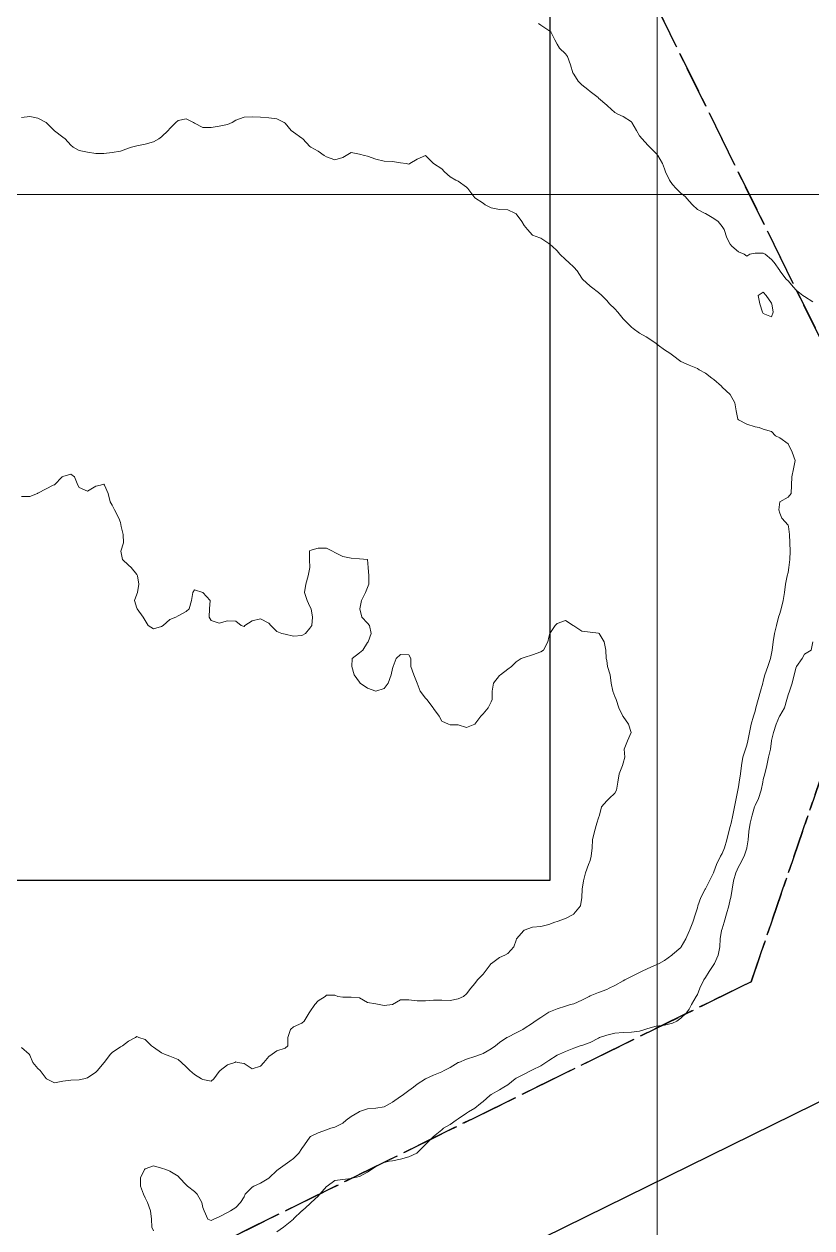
# Model space of a CAD drawing. Header units: centimetres. Extents: x 0 to 642158, y -847 to 649707.
# Drawn here: x 617228.4 to 617276.2, y 620724.7 to 620797.7 of the extents above; entities that cross this region are included whole.
import ezdxf

# ---------------------------------------------------------------- set-up
doc = ezdxf.new("R2010")
doc.units = ezdxf.units.CM
doc.header["$MEASUREMENT"] = 0
doc.linetypes.add('CENTERX2', pattern=[4, 2.5, -0.5, 0.5, -0.5])
doc.layers.add('MEV_grille', color=254, linetype='Continuous', lineweight=9)
doc.layers.add('WAL_topographie 0.5', color=253, linetype='Continuous', lineweight=20)
doc.layers.add('SPW_batiments', color=7, linetype='Continuous')
doc.layers.add('SPW_parcellaire cadastral', color=7, linetype='CENTERX2', lineweight=25, true_color=0xff0542)
picture_1 = doc.add_image_def('image2.png', size_in_pixel=(6614, 11023))

# ---------------------------------------------------------------- blocks, each defined once
blk = doc.blocks.new('*U114')
at = {"layer": 'MEV_grille', "transparency": 33554687}
blk.add_lwpolyline([(-1338.461, 0), (1338.461, 0)], dxfattribs=at)
blk = doc.blocks.new('*U115')
at = {"layer": 'MEV_grille', "color": 0, "linetype": 'ByBlock', "lineweight": -2, "transparency": 16777216}
blk.add_blockref('*U114', (0, -1600), dxfattribs=at)
blk = doc.blocks.new('*U112')
at = {"layer": 'MEV_grille', "transparency": 33554687}
blk.add_lwpolyline([(0, 1825.476), (0, -1825.476)], dxfattribs=at)
blk = doc.blocks.new('*U113')
at = {"layer": 'MEV_grille', "color": 0, "linetype": 'ByBlock', "lineweight": -2, "transparency": 16777216}
blk.add_blockref('*U112', (1900, 0), dxfattribs=at)

msp = doc.modelspace()

# ---------------------------------------------------------------- linework, layer by layer
at = {"layer": 'SPW_batiments'}
msp.add_lwpolyline([(617315.233, 620723.322), (617258.597, 620695.249), (617247.301, 620717.929), (617304.14, 620745.881), (617315.233, 620723.322)], dxfattribs=at)
at = {"layer": 'SPW_parcellaire cadastral'}
for points in [[(617230.744, 620712.405), (617238.37, 620716.158), (617240.745, 620724.014), (617272.508, 620739.643), (617282.123, 620767.668), (617243.448, 620846.11), (617250.741, 620849.649), (617288.255, 620775.589), (617294.476, 620769.289), (617304.386, 620763.201), (617310.193, 620758.188), (617336.661, 620771.212), (617359.081, 620730.17), (617357.925, 620729.905), (617383.852, 620679.762), (617287.666, 620632.245), (617278.015, 620641.677), (617259.392, 620657.765), (617254.096, 620663.041), (617248.455, 620670.977), (617243.126, 620681.472), (617230.744, 620712.405)], [(617230.744, 620712.405), (617220.396, 620753.015), (617217.144, 620774.915), (617212.878, 620831.134), (617222.042, 620835.718), (617243.448, 620846.11), (617282.123, 620767.668), (617272.508, 620739.643), (617240.745, 620724.014), (617238.37, 620716.158), (617230.744, 620712.405)]]:
    msp.add_lwpolyline(points, dxfattribs=at)
at = {"layer": 'WAL_topographie 0.5'}
for points in [[(617259.617, 620797.75), (617259.75, 620797.655), (617260.25, 620797.331), (617260.359, 620797.25), (617260.611, 620796.75), (617260.75, 620796.5), (617260.897, 620796.25), (617261.25, 620795.917), (617261.37, 620795.75), (617261.564, 620795.25), (617261.704, 620794.75), (617261.75, 620794.669), (617262.019, 620794.25), (617262.25, 620794.029), (617262.611, 620793.75), (617262.75, 620793.625), (617263.229, 620793.25), (617263.25, 620793.229), (617263.75, 620792.792), (617263.797, 620792.75), (617264.25, 620792.347), (617264.417, 620792.25), (617264.75, 620792.098), (617265.25, 620791.788), (617265.275, 620791.75), (617265.565, 620791.25), (617265.75, 620790.942), (617265.9, 620790.75), (617266.25, 620790.37), (617266.365, 620790.25), (617266.75, 620789.872), (617266.85, 620789.75), (617267.145, 620789.25), (617267.25, 620788.94), (617267.316, 620788.75), (617267.564, 620788.25), (617267.75, 620787.993), (617267.97, 620787.75), (617268.25, 620787.463), (617268.508, 620787.25), (617268.75, 620786.964), (617268.957, 620786.75), (617269.25, 620786.476), (617269.687, 620786.25), (617269.75, 620786.223), (617270.25, 620785.924), (617270.518, 620785.75), (617270.75, 620785.44), (617270.875, 620785.25), (617271.042, 620784.75), (617271.25, 620784.365), (617271.338, 620784.25), (617271.75, 620783.9), (617272.083, 620783.75), (617272.25, 620783.635), (617272.438, 620783.75), (617272.75, 620783.826), (617273.25, 620783.825), (617273.371, 620783.75), (617273.75, 620783.444), (617273.902, 620783.25), (617274.25, 620782.765), (617274.26, 620782.75), (617274.633, 620782.25), (617274.75, 620782.144), (617275.092, 620781.75), (617275.25, 620781.568), (617275.654, 620781.25), (617275.75, 620781.189), (617276.25, 620780.865)], [(617228.25, 620792.042), (617228.75, 620792.106), (617229.25, 620792.013), (617229.75, 620791.75), (617229.75, 620791.75), (617230.239, 620791.25), (617230.25, 620791.239), (617230.75, 620790.845), (617230.902, 620790.75), (617231.25, 620790.369), (617231.389, 620790.25), (617231.75, 620790.047), (617232.25, 620789.942), (617232.75, 620789.868), (617233.25, 620789.871), (617233.75, 620789.93), (617234.25, 620790.013), (617234.75, 620790.194), (617234.917, 620790.25), (617235.25, 620790.324), (617235.75, 620790.422), (617236.25, 620790.567), (617236.574, 620790.75), (617236.75, 620790.875), (617237.141, 620791.25), (617237.25, 620791.375), (617237.607, 620791.75), (617237.75, 620791.857), (617238.25, 620791.967), (617238.683, 620791.75), (617238.75, 620791.708), (617239.25, 620791.45), (617239.75, 620791.441), (617240.25, 620791.519), (617240.75, 620791.628), (617241.031, 620791.75), (617241.25, 620791.88), (617241.75, 620792.069), (617242.25, 620792.08), (617242.75, 620792.059), (617243.25, 620792.026), (617243.75, 620791.971), (617244.191, 620791.75), (617244.25, 620791.702), (617244.615, 620791.25), (617244.75, 620791.15), (617245.25, 620790.802), (617245.308, 620790.75), (617245.75, 620790.29), (617245.809, 620790.25), (617246.25, 620790), (617246.607, 620789.75), (617246.75, 620789.662), (617247.25, 620789.472), (617247.75, 620789.619), (617247.95, 620789.75), (617248.25, 620789.93), (617248.75, 620789.831), (617249.05, 620789.75), (617249.25, 620789.696), (617249.75, 620789.511), (617250.25, 620789.39), (617250.75, 620789.386), (617251.25, 620789.295), (617251.583, 620789.25), (617251.75, 620789.222), (617251.812, 620789.25), (617252.25, 620789.519), (617252.75, 620789.75), (617252.75, 620789.75), (617252.75, 620789.75), (617253.25, 620789.25), (617253.25, 620789.25), (617253.75, 620788.934), (617253.902, 620788.75), (617254.25, 620788.442), (617254.607, 620788.25), (617254.75, 620788.179), (617255.25, 620787.825), (617255.329, 620787.75), (617255.687, 620787.25), (617255.75, 620787.183), (617256.25, 620786.855), (617256.375, 620786.75), (617256.75, 620786.574), (617257.25, 620786.476), (617257.75, 620786.447), (617258.183, 620786.25), (617258.25, 620786.215), (617258.596, 620785.75), (617258.75, 620785.5), (617258.95, 620785.25), (617259.25, 620784.917), (617259.7, 620784.75), (617259.75, 620784.733), (617260.25, 620784.408), (617260.438, 620784.25), (617260.75, 620783.956), (617260.917, 620783.75), (617261.25, 620783.446), (617261.455, 620783.25), (617261.75, 620782.973), (617261.964, 620782.75), (617262.25, 620782.298), (617262.288, 620782.25), (617262.75, 620781.811), (617262.828, 620781.75), (617263.25, 620781.443), (617263.457, 620781.25), (617263.75, 620780.942), (617263.928, 620780.75), (617264.25, 620780.436), (617264.42, 620780.25), (617264.75, 620779.831), (617264.825, 620779.75), (617265.25, 620779.335), (617265.359, 620779.25), (617265.75, 620778.966), (617266.146, 620778.75), (617266.25, 620778.69), (617266.75, 620778.35), (617266.883, 620778.25), (617267.25, 620777.953), (617267.591, 620777.75), (617267.75, 620777.633), (617268.25, 620777.25), (617268.25, 620777.25), (617268.75, 620777.038), (617269.25, 620776.817), (617269.361, 620776.75), (617269.75, 620776.55), (617270.139, 620776.25), (617270.25, 620776.153), (617270.713, 620775.75), (617270.75, 620775.704), (617271.25, 620775.25), (617271.25, 620775.25), (617271.533, 620774.75), (617271.614, 620774.25), (617271.715, 620773.75), (617271.75, 620773.713), (617272.25, 620773.456), (617272.75, 620773.292), (617273, 620773.25), (617273.25, 620773.156), (617273.75, 620773), (617274, 620772.75), (617274.25, 620772.631), (617274.75, 620772.25), (617274.75, 620772.25), (617275, 620771.75), (617275.182, 620771.25), (617275.09, 620770.75), (617274.988, 620770.25), (617274.969, 620769.75), (617274.945, 620769.25), (617274.75, 620769.016), (617274.25, 620768.75), (617274.25, 620768.75), (617274.194, 620768.25), (617274.25, 620768.05), (617274.37, 620767.75), (617274.75, 620767.318), (617274.776, 620767.25), (617274.847, 620766.75), (617274.859, 620766.25), (617274.874, 620765.75), (617274.859, 620765.25), (617274.803, 620764.75), (617274.75, 620764.459), (617274.699, 620764.25), (617274.594, 620763.75), (617274.529, 620763.25), (617274.447, 620762.75), (617274.328, 620762.25), (617274.25, 620761.978), (617274.181, 620761.75), (617274.044, 620761.25), (617273.933, 620760.75), (617273.855, 620760.25), (617273.787, 620759.75), (617273.75, 620759.54), (617273.69, 620759.25), (617273.532, 620758.75), (617273.353, 620758.25), (617273.25, 620757.862), (617273.216, 620757.75), (617273.086, 620757.25), (617272.936, 620756.75), (617272.801, 620756.25), (617272.75, 620756.048), (617272.663, 620755.75), (617272.523, 620755.25), (617272.414, 620754.75), (617272.32, 620754.25), (617272.25, 620753.98), (617272.168, 620753.75), (617272.015, 620753.25), (617271.929, 620752.75), (617271.865, 620752.25), (617271.796, 620751.75), (617271.75, 620751.45), (617271.711, 620751.25), (617271.611, 620750.75), (617271.509, 620750.25), (617271.404, 620749.75), (617271.293, 620749.25), (617271.25, 620749.054), (617271.162, 620748.75), (617271.042, 620748.25), (617270.896, 620747.75), (617270.75, 620747.415), (617270.661, 620747.25), (617270.407, 620746.75), (617270.25, 620746.297), (617270.227, 620746.25), (617269.992, 620745.75), (617269.75, 620745.277), (617269.732, 620745.25), (617269.468, 620744.75), (617269.286, 620744.25), (617269.25, 620744.128), (617269.131, 620743.75), (617268.97, 620743.25), (617268.769, 620742.75), (617268.75, 620742.702), (617268.543, 620742.25), (617268.27, 620741.75), (617268.25, 620741.724), (617267.75, 620741.283), (617267.709, 620741.25), (617267.25, 620740.931), (617266.933, 620740.75), (617266.75, 620740.655), (617266.25, 620740.448), (617265.859, 620740.25), (617265.75, 620740.194), (617265.25, 620739.955), (617264.853, 620739.75), (617264.75, 620739.688), (617264.25, 620739.404), (617263.901, 620739.25), (617263.75, 620739.177), (617263.25, 620738.985), (617262.75, 620738.78), (617262.691, 620738.75), (617262.25, 620738.514), (617261.75, 620738.307), (617261.564, 620738.25), (617261.25, 620738.161), (617260.75, 620737.998), (617260.25, 620737.788), (617260.187, 620737.75), (617259.75, 620737.472), (617259.421, 620737.25), (617259.25, 620737.126), (617258.75, 620736.8), (617258.661, 620736.75), (617258.25, 620736.538), (617257.75, 620736.287), (617257.687, 620736.25), (617257.25, 620735.955), (617256.997, 620735.75), (617256.75, 620735.571), (617256.25, 620735.289), (617256.154, 620735.25), (617255.75, 620735.097), (617255.25, 620734.934), (617254.779, 620734.75), (617254.75, 620734.738), (617254.25, 620734.445), (617253.892, 620734.25), (617253.75, 620734.171), (617253.25, 620733.983), (617252.76, 620733.75), (617252.75, 620733.745), (617252.25, 620733.418), (617252.025, 620733.25), (617251.75, 620733.036), (617251.345, 620732.75), (617251.25, 620732.685), (617250.75, 620732.335), (617250.621, 620732.25), (617250.25, 620732.051), (617249.75, 620731.976), (617249.25, 620731.936), (617248.75, 620731.76), (617248.732, 620731.75), (617248.25, 620731.457), (617247.949, 620731.25), (617247.75, 620731.059), (617247.25, 620730.819), (617247.019, 620730.75), (617246.75, 620730.663), (617246.25, 620730.486), (617245.783, 620730.25), (617245.75, 620730.215), (617245.41, 620729.75), (617245.25, 620729.527), (617245.082, 620729.25), (617244.75, 620728.911), (617244.537, 620728.75), (617244.25, 620728.564), (617243.827, 620728.25), (617243.75, 620728.188), (617243.267, 620727.75), (617243.25, 620727.733), (617242.75, 620727.423), (617242.35, 620727.25), (617242.25, 620727.181), (617241.819, 620726.75), (617241.75, 620726.591), (617241.542, 620726.25), (617241.25, 620725.958), (617240.937, 620725.75), (617240.75, 620725.64), (617240.25, 620725.375), (617239.917, 620725.25), (617239.75, 620725.17), (617239.55, 620725.25), (617239.333, 620725.75), (617239.25, 620725.958), (617239.199, 620726.25), (617238.914, 620726.75), (617238.75, 620726.917), (617238.327, 620727.25), (617238.25, 620727.314), (617237.835, 620727.75), (617237.75, 620727.848), (617237.25, 620728.146), (617237.009, 620728.25), (617236.75, 620728.339), (617236.25, 620728.465), (617235.75, 620728.295), (617235.704, 620728.25), (617235.478, 620727.75), (617235.478, 620727.25), (617235.646, 620726.75), (617235.75, 620726.543), (617235.89, 620726.25), (617236.068, 620725.75), (617236.129, 620725.25), (617236.155, 620724.75), (617236.25, 620724.531)], [(617273.75, 620779.95), (617273.857, 620780.25), (617273.762, 620780.75), (617273.75, 620780.786), (617273.425, 620781.25), (617273.25, 620781.456), (617272.932, 620781.25), (617273.044, 620780.75), (617273.202, 620780.25), (617273.25, 620780.169), (617273.75, 620779.95)], [(617228.25, 620769.06), (617228.75, 620769.069), (617229.222, 620769.25), (617229.25, 620769.268), (617229.75, 620769.536), (617230.179, 620769.75), (617230.25, 620769.78), (617230.72, 620770.25), (617230.75, 620770.286), (617231.25, 620770.422), (617231.467, 620770.25), (617231.671, 620769.75), (617231.75, 620769.6), (617232.25, 620769.393), (617232.75, 620769.682), (617233.05, 620769.75), (617233.25, 620769.817), (617233.286, 620769.75), (617233.5, 620769.25), (617233.636, 620768.75), (617233.75, 620768.539), (617233.895, 620768.25), (617234.15, 620767.75), (617234.25, 620767.483), (617234.306, 620767.25), (617234.423, 620766.75), (617234.429, 620766.25), (617234.267, 620765.75), (617234.375, 620765.25), (617234.75, 620764.9), (617234.895, 620764.75), (617235.25, 620764.343), (617235.297, 620764.25), (617235.369, 620763.75), (617235.28, 620763.25), (617235.25, 620763.132), (617235.112, 620762.75), (617235.25, 620762.286), (617235.262, 620762.25), (617235.636, 620761.75), (617235.75, 620761.542), (617235.925, 620761.25), (617236.25, 620761.033), (617236.75, 620761.189), (617236.835, 620761.25), (617237.25, 620761.612), (617237.611, 620761.75), (617237.75, 620761.822), (617238.25, 620762.083), (617238.43, 620762.25), (617238.57, 620762.75), (617238.639, 620763.25), (617238.75, 620763.404), (617239.25, 620763.25), (617239.25, 620763.25), (617239.704, 620762.75), (617239.662, 620762.25), (617239.641, 620761.75), (617239.75, 620761.541), (617240.25, 620761.389), (617240.75, 620761.517), (617241.25, 620761.5), (617241.583, 620761.25), (617241.75, 620761.179), (617241.795, 620761.25), (617242.25, 620761.528), (617242.75, 620761.639), (617243.25, 620761.387), (617243.386, 620761.25), (617243.75, 620760.886), (617244.05, 620760.75), (617244.25, 620760.717), (617244.75, 620760.588), (617245.25, 620760.632), (617245.485, 620760.75), (617245.75, 620761.072), (617245.859, 620761.25), (617245.905, 620761.75), (617245.817, 620762.25), (617245.75, 620762.393), (617245.571, 620762.75), (617245.411, 620763.25), (617245.491, 620763.75), (617245.65, 620764.25), (617245.733, 620764.75), (617245.714, 620765.25), (617245.726, 620765.75), (617245.75, 620765.795), (617246.25, 620765.935), (617246.75, 620765.94), (617247.117, 620765.75), (617247.25, 620765.67), (617247.75, 620765.431), (617248.25, 620765.324), (617248.75, 620765.288), (617249.25, 620765.25), (617249.25, 620765.25), (617249.288, 620764.75), (617249.315, 620764.25), (617249.329, 620763.75), (617249.25, 620763.536), (617249.125, 620763.25), (617248.881, 620762.75), (617248.774, 620762.25), (617248.904, 620761.75), (617249.25, 620761.375), (617249.357, 620761.25), (617249.46, 620760.75), (617249.274, 620760.25), (617249.25, 620760.212), (617248.95, 620759.75), (617248.75, 620759.583), (617248.306, 620759.25), (617248.287, 620758.75), (617248.429, 620758.25), (617248.75, 620757.8), (617248.796, 620757.75), (617249.25, 620757.438), (617249.75, 620757.269), (617250.25, 620757.429), (617250.487, 620757.75), (617250.682, 620758.25), (617250.75, 620758.625), (617250.792, 620758.75), (617250.977, 620759.25), (617251.25, 620759.481), (617251.75, 620759.472), (617251.861, 620759.25), (617251.87, 620758.75), (617252.046, 620758.25), (617252.25, 620757.75), (617252.25, 620757.75), (617252.436, 620757.25), (617252.75, 620756.843), (617252.846, 620756.75), (617253.232, 620756.25), (617253.25, 620756.214), (617253.592, 620755.75), (617253.75, 620755.45), (617254.15, 620755.25), (617254.25, 620755.226), (617254.75, 620755.208), (617255.25, 620755.05), (617255.75, 620755.25), (617255.75, 620755.25), (617256.114, 620755.75), (617256.25, 620755.887), (617256.558, 620756.25), (617256.75, 620756.607), (617256.8, 620756.75), (617256.794, 620757.25), (617256.875, 620757.75), (617257.25, 620758.2), (617257.317, 620758.25), (617257.75, 620758.592), (617257.981, 620758.75), (617258.25, 620759.041), (617258.562, 620759.25), (617258.75, 620759.306), (617259.25, 620759.457), (617259.75, 620759.646), (617259.917, 620759.75), (617260.187, 620760.25), (617260.25, 620760.536), (617260.306, 620760.75), (617260.635, 620761.25), (617260.75, 620761.354), (617261.25, 620761.546), (617261.714, 620761.25), (617261.75, 620761.224), (617262.25, 620760.904), (617262.75, 620760.833), (617263.25, 620760.775), (617263.288, 620760.75), (617263.603, 620760.25), (617263.694, 620759.75), (617263.725, 620759.25), (617263.75, 620759.125), (617263.806, 620758.75), (617263.962, 620758.25), (617264.013, 620757.75), (617264.118, 620757.25), (617264.25, 620756.929), (617264.319, 620756.75), (617264.484, 620756.25), (617264.731, 620755.75), (617264.75, 620755.721), (617265.07, 620755.25), (617265.228, 620754.75), (617265.012, 620754.25), (617264.818, 620753.75), (617264.854, 620753.25), (617264.75, 620752.893), (617264.708, 620752.75), (617264.5, 620752.25), (617264.436, 620751.75), (617264.35, 620751.25), (617264.25, 620751.066), (617263.897, 620750.75), (617263.75, 620750.611), (617263.44, 620750.25), (617263.314, 620749.75), (617263.25, 620749.569), (617263.158, 620749.25), (617263.012, 620748.75), (617262.894, 620748.25), (617262.868, 620747.75), (617262.816, 620747.25), (617262.75, 620747), (617262.642, 620746.75), (617262.472, 620746.25), (617262.344, 620745.75), (617262.258, 620745.25), (617262.25, 620744.75), (617262.25, 620744.75), (617262.169, 620744.25), (617261.767, 620743.75), (617261.75, 620743.734), (617261.25, 620743.483), (617260.75, 620743.297), (617260.6, 620743.25), (617260.25, 620743.115), (617259.75, 620742.991), (617259.25, 620742.938), (617258.75, 620742.771), (617258.719, 620742.75), (617258.279, 620742.25), (617258.25, 620742.159), (617258.109, 620741.75), (617257.75, 620741.354), (617257.573, 620741.25), (617257.25, 620741.116), (617256.766, 620740.75), (617256.75, 620740.735), (617256.378, 620740.25), (617256.25, 620740.097), (617255.912, 620739.75), (617255.75, 620739.528), (617255.5, 620739.25), (617255.25, 620738.909), (617255.066, 620738.75), (617254.75, 620738.6), (617254.25, 620738.507), (617253.75, 620738.522), (617253.25, 620738.514), (617252.75, 620738.486), (617252.25, 620738.486), (617251.75, 620738.544), (617251.25, 620738.536), (617250.75, 620738.25), (617250.75, 620738.25), (617250.25, 620738.194), (617249.95, 620738.25), (617249.75, 620738.292), (617249.25, 620738.383), (617248.75, 620738.671), (617248.25, 620738.702), (617247.75, 620738.706), (617247.45, 620738.75), (617247.25, 620738.827), (617246.75, 620738.827), (617246.679, 620738.75), (617246.25, 620738.489), (617246.046, 620738.25), (617245.75, 620737.806), (617245.706, 620737.75), (617245.393, 620737.25), (617245.25, 620737.132), (617244.75, 620736.902), (617244.566, 620736.75), (617244.411, 620736.25), (617244.411, 620735.75), (617244.25, 620735.614), (617243.75, 620735.456), (617243.453, 620735.25), (617243.25, 620735.106), (617242.954, 620734.75), (617242.75, 620734.511), (617242.25, 620734.364), (617241.75, 620734.683), (617241.35, 620734.75), (617241.25, 620734.776), (617241.194, 620734.75), (617240.75, 620734.602), (617240.298, 620734.25), (617240.25, 620734.204), (617239.928, 620733.75), (617239.75, 620733.609), (617239.25, 620733.709), (617239.179, 620733.75), (617238.75, 620734.009), (617238.459, 620734.25), (617238.25, 620734.483), (617237.964, 620734.75), (617237.75, 620734.917), (617237.25, 620735.124), (617236.926, 620735.25), (617236.75, 620735.319), (617236.25, 620735.671), (617236.132, 620735.75), (617235.75, 620736.132), (617235.375, 620736.25), (617235.25, 620736.321), (617235.159, 620736.25), (617234.75, 620736.036), (617234.375, 620735.75), (617234.25, 620735.694), (617233.75, 620735.356), (617233.644, 620735.25), (617233.265, 620734.75), (617233.25, 620734.73), (617232.857, 620734.25), (617232.75, 620734.158), (617232.25, 620733.821), (617232.039, 620733.75), (617231.75, 620733.688), (617231.25, 620733.677), (617230.75, 620733.613), (617230.25, 620733.505), (617229.769, 620733.75), (617229.75, 620733.763), (617229.377, 620734.25), (617229.25, 620734.37), (617228.935, 620734.75), (617228.75, 620735.194), (617228.723, 620735.25), (617228.25, 620735.65)], [(617276.25, 620760.25), (617276.159, 620759.75), (617275.75, 620759.507), (617275.602, 620759.25), (617275.27, 620758.75), (617275.25, 620758.71), (617275.126, 620758.25), (617274.997, 620757.75), (617274.838, 620757.25), (617274.75, 620757.033), (617274.681, 620756.75), (617274.537, 620756.25), (617274.25, 620755.768), (617274.243, 620755.75), (617274.036, 620755.25), (617273.877, 620754.75), (617273.75, 620754.267), (617273.747, 620754.25), (617273.678, 620753.75), (617273.576, 620753.25), (617273.468, 620752.75), (617273.353, 620752.25), (617273.25, 620751.905), (617273.222, 620751.75), (617273.117, 620751.25), (617272.954, 620750.75), (617272.75, 620750.332), (617272.724, 620750.25), (617272.583, 620749.75), (617272.457, 620749.25), (617272.372, 620748.75), (617272.339, 620748.25), (617272.254, 620747.75), (617272.25, 620747.739), (617272.089, 620747.25), (617271.83, 620746.75), (617271.75, 620746.603), (617271.594, 620746.25), (617271.448, 620745.75), (617271.366, 620745.25), (617271.283, 620744.75), (617271.25, 620744.633), (617271.156, 620744.25), (617271.015, 620743.75), (617270.873, 620743.25), (617270.75, 620742.837), (617270.725, 620742.75), (617270.636, 620742.25), (617270.605, 620741.75), (617270.51, 620741.25), (617270.287, 620740.75), (617270.25, 620740.685), (617269.963, 620740.25), (617269.75, 620739.894), (617269.643, 620739.75), (617269.394, 620739.25), (617269.25, 620738.875), (617269.179, 620738.75), (617268.903, 620738.25), (617268.75, 620737.973), (617268.586, 620737.75), (617268.25, 620737.427), (617268.013, 620737.25), (617267.75, 620737.12), (617267.25, 620737.003), (617266.75, 620736.95), (617266.25, 620736.807), (617266.073, 620736.75), (617265.75, 620736.646), (617265.25, 620736.577), (617264.75, 620736.561), (617264.25, 620736.514), (617263.75, 620736.408), (617263.318, 620736.25), (617263.25, 620736.216), (617262.75, 620735.946), (617262.25, 620735.782), (617262.146, 620735.75), (617261.75, 620735.602), (617261.25, 620735.401), (617260.881, 620735.25), (617260.75, 620735.182), (617260.25, 620734.862), (617260.061, 620734.75), (617259.75, 620734.541), (617259.25, 620734.288), (617259.165, 620734.25), (617258.75, 620734.039), (617258.25, 620733.784), (617258.203, 620733.75), (617257.75, 620733.386), (617257.521, 620733.25), (617257.25, 620733.083), (617256.75, 620732.806), (617256.669, 620732.75), (617256.25, 620732.375), (617256.098, 620732.25), (617255.75, 620731.966), (617255.375, 620731.75), (617255.25, 620731.674), (617254.75, 620731.334), (617254.628, 620731.25), (617254.25, 620730.981), (617253.857, 620730.75), (617253.75, 620730.664), (617253.25, 620730.25), (617253.25, 620730.25), (617252.75, 620729.763), (617252.735, 620729.75), (617252.25, 620729.258), (617252.239, 620729.25), (617251.75, 620729.011), (617251.25, 620728.886), (617250.75, 620728.782), (617250.562, 620728.75), (617250.25, 620728.675), (617249.75, 620728.439), (617249.49, 620728.25), (617249.25, 620728.086), (617248.75, 620727.832), (617248.386, 620727.75), (617248.25, 620727.71), (617247.75, 620727.653), (617247.25, 620727.58), (617246.79, 620727.25), (617246.75, 620727.213), (617246.351, 620726.75), (617246.25, 620726.631), (617245.832, 620726.25), (617245.75, 620726.161), (617245.271, 620725.75), (617245.25, 620725.737), (617244.75, 620725.256), (617244.744, 620725.25), (617244.25, 620724.837), (617244.147, 620724.75), (617243.75, 620724.467)]]:
    msp.add_lwpolyline(points, dxfattribs=at)

# ---------------------------------------------------------------- block references
at = {"layer": 'MEV_grille', "transparency": 33554687}
for name, p in [('*U113', (615366.814, 620593.644)), ('*U115', (616669.481, 622387.381))]:
    msp.add_blockref(name, p, dxfattribs=at)

# ---------------------------------------------------------------- pictures from other files: only their frames are drawn
image = msp.add_image(picture_1, insert=(616830.845, 620745.783), size_in_units=(429.466, 715.756), dxfattribs=dict(brightness=75))
image.dxf.flags = 7

doc.saveas('drawing.dxf')
